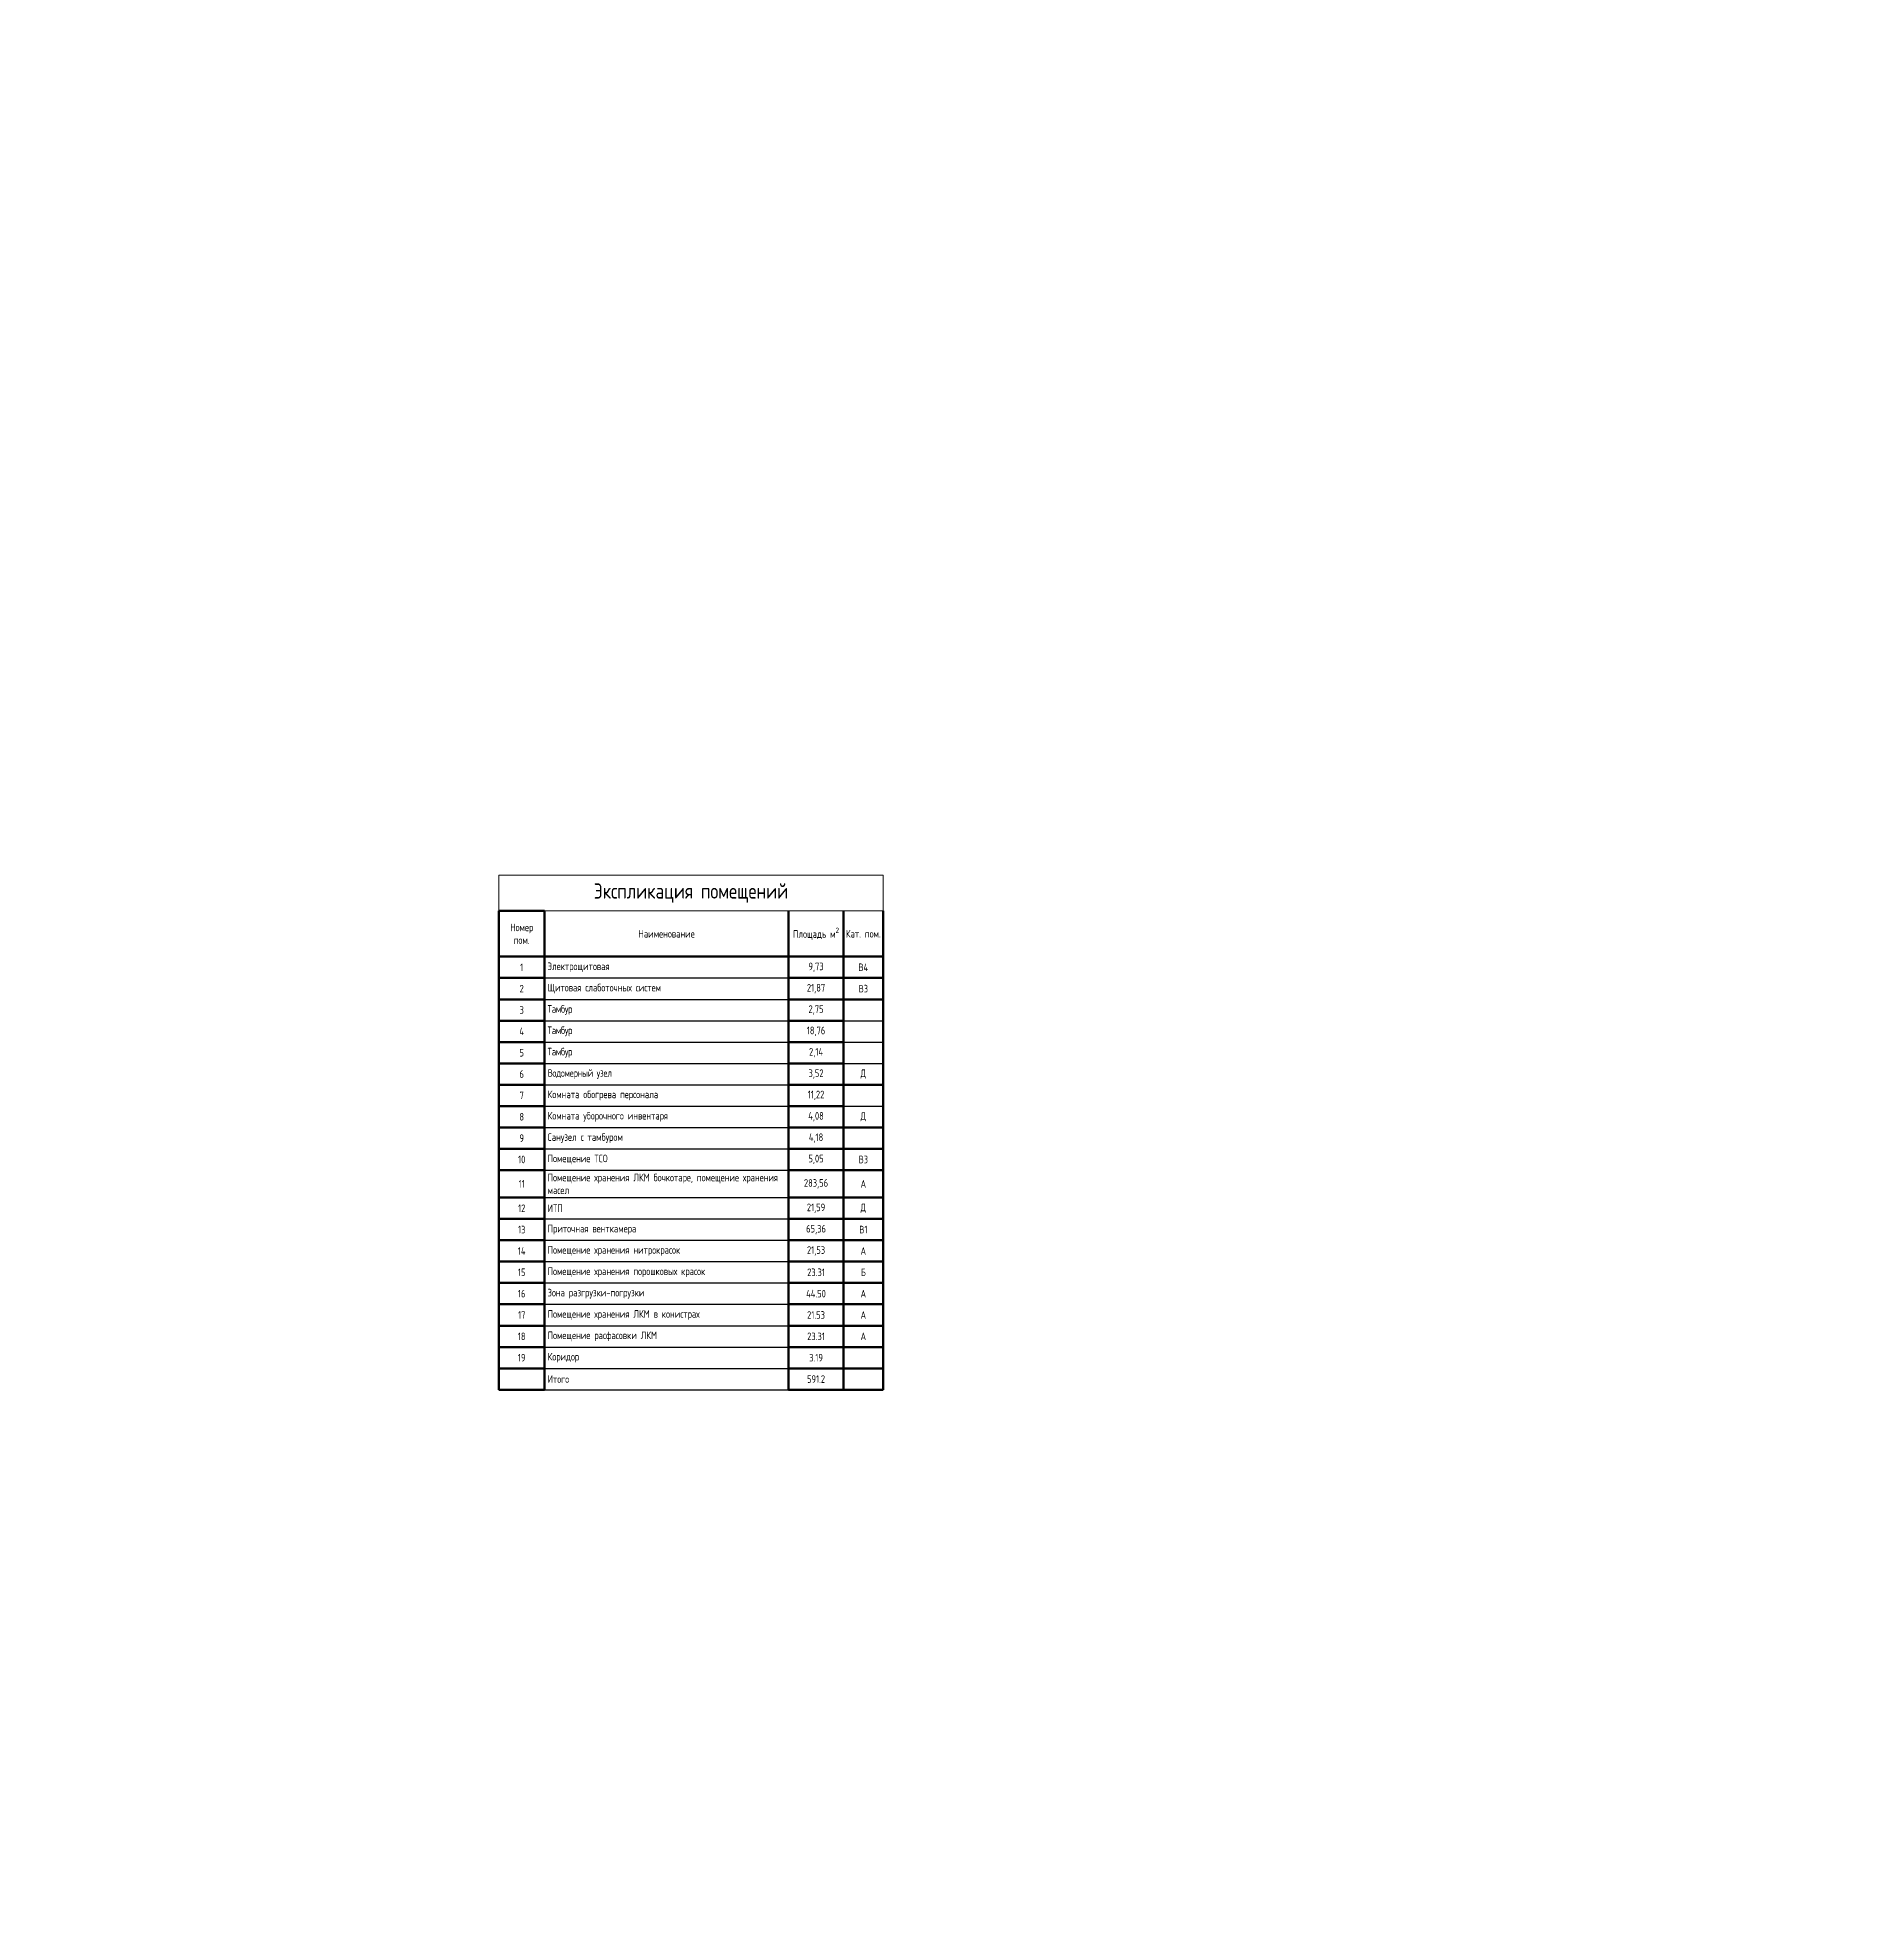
# Model space of a CAD drawing. Header units: millimetres. Extents: x -553547 to 230550, y -59438 to 214451.
# Drawn here: x 185429 to 186029, y 29899 to 30509 of the extents above; entities that cross this region are included whole.
import ezdxf
from ezdxf import colors
from ezdxf.entities.mleader import LeaderData, LeaderLine
from ezdxf.math import Vec2, Vec3

# ---------------------------------------------------------------- set-up
doc = ezdxf.new("R2010")
doc.units = ezdxf.units.MM
doc.layers.add('_0', color=7, linetype='Continuous', lineweight=0)
doc.layers.add('АР_Размеры', color=7, linetype='Continuous', lineweight=20)
doc.styles.add('GLE_OASR_TextStyle', font='GOST2304A.ttf')
doc.styles.add('GOST type A', font='GOST2304A.ttf')

# ---------------------------------------------------------------- blocks, each defined once
blk = doc.blocks.new('*T593')
at = {"layer": '_0', "lineweight": 50, "ltscale": 100, "transparency": 16777216}
for p, q in [((0, -11.68), (15, -11.68)), ((0, -11.68), (0, -168.68)), ((15, -11.68), (15, -168.68)), ((95, -11.68), (95, -168.68)), ((113, -11.68), (113, -168.68)), ((126, -11.68), (126, -168.68)), ((0, -26.68), (126, -26.68)), ((0, -33.68), (15, -33.68)), ((95, -33.68), (126, -33.68)), ((0, -40.68), (15, -40.68)), ((95, -40.68), (126, -40.68)), ((0, -47.68), (15, -47.68)), ((95, -47.68), (113, -47.68)), ((0, -54.68), (15, -54.68)), ((95, -54.68), (113, -54.68)), ((0, -61.68), (15, -61.68)), ((95, -61.68), (113, -61.68)), ((0, -68.68), (15, -68.68)), ((95, -68.68), (126, -68.68)), ((0, -75.68), (15, -75.68)), ((95, -75.68), (113, -75.68)), ((0, -82.68), (15, -82.68)), ((95, -82.68), (126, -82.68)), ((0, -89.68), (15, -89.68)), ((95, -89.68), (126, -89.68)), ((0, -96.68), (15, -96.68)), ((95, -96.68), (126, -96.68)), ((0, -105.68), (15, -105.68)), ((95, -105.68), (126, -105.68)), ((0, -112.68), (15, -112.68)), ((95, -112.68), (126, -112.68)), ((0, -119.68), (15, -119.68)), ((95, -119.68), (126, -119.68)), ((0, -126.68), (15, -126.68)), ((95, -126.68), (126, -126.68)), ((0, -133.68), (15, -133.68)), ((95, -133.68), (126, -133.68)), ((0, -140.68), (15, -140.68)), ((95, -140.68), (126, -140.68)), ((0, -147.68), (15, -147.68)), ((95, -147.68), (126, -147.68)), ((0, -154.68), (15, -154.68)), ((95, -154.68), (126, -154.68)), ((0, -161.68), (15, -161.68)), ((95, -161.68), (126, -161.68)), ((0, -168.68), (15, -168.68)), ((95, -168.68), (126, -168.68))]:
    blk.add_line(p, q, dxfattribs=at)
at = {"layer": '_0', "lineweight": 25, "ltscale": 100, "transparency": 16777216}
for p, q in [((15, -33.68), (95, -33.68)), ((15, -40.68), (95, -40.68)), ((15, -47.68), (95, -47.68)), ((113, -47.68), (126, -47.68)), ((15, -54.68), (95, -54.68)), ((113, -54.68), (126, -54.68)), ((15, -61.68), (95, -61.68)), ((113, -61.68), (126, -61.68)), ((15, -68.68), (95, -68.68)), ((15, -75.68), (95, -75.68)), ((113, -75.68), (126, -75.68)), ((15, -82.68), (95, -82.68)), ((15, -89.68), (95, -89.68)), ((15, -96.68), (95, -96.68)), ((15, -105.68), (95, -105.68)), ((15, -112.68), (95, -112.68)), ((15, -119.68), (95, -119.68)), ((15, -126.68), (95, -126.68)), ((15, -133.68), (95, -133.68)), ((15, -140.68), (95, -140.68)), ((15, -147.68), (95, -147.68)), ((15, -154.68), (95, -154.68)), ((15, -161.68), (95, -161.68)), ((15, -168.68), (95, -168.68))]:
    blk.add_line(p, q, dxfattribs=at)
at = {"layer": 'Defpoints', "color": 8, "linetype": 'ByBlock', "lineweight": 0, "ltscale": 100, "transparency": 16777216}
for p, q in [((0, 0), (126, 0)), ((0, 0), (0, -11.68)), ((126, 0), (126, -11.68)), ((15, -11.68), (126, -11.68))]:
    blk.add_line(p, q, dxfattribs=at)
at = {"layer": '_0', "color": 1, "ltscale": 100, "transparency": 16777216, "style": 'GLE_OASR_TextStyle'}
for s, insert, char_height, width, attachment_point in [('{\\C0;Экспликация помещений}', (63, -5.84), 5, 124, 5), ('{\\C0;Номер пом.}', (7.5, -19.18), 2.5, 13, 5), ('{\\C0;Наименование}', (55, -19.18), 2.5, 78, 5), ('\\A1;{\\C0;Площадь м\\H0.7x;\\S2^ ;}', (104, -19.18), 2.5, 16, 5), ('{\\C0;Кат. пом.}', (119.5, -19.18), 2.5, 11, 5), ('{\\C0;1}', (7.5, -30.18), 2.5, 13, 5), ('{\\C0;Электрощитовая}', (16, -30.18), 2.5, 78, 4), ('{\\C0;9,73}', (104, -30.18), 2.5, 16, 5), ('{\\C0;В4}', (119.5, -30.18), 2.5, 11, 5), ('{\\C0;2}', (7.5, -37.18), 2.5, 13, 5), ('{\\C0;Щитовая слаботочных систем}', (16, -37.18), 2.5, 78, 4), ('{\\C0;21,87}', (104, -37.18), 2.5, 16, 5), ('{\\C0;В3}', (119.5, -37.18), 2.5, 11, 5), ('{\\T0.95;\\C0;Тамбур}', (16, -44.18), 2.5, 78, 4), ('{\\C0;3}', (7.5, -44.18), 2.5, 13, 5), ('{\\C0;4}', (7.5, -51.18), 2.5, 13, 5), ('{\\T0.95;\\C0;Тамбур}', (16, -51.18), 2.5, 78, 4), ('{\\C256;5}', (7.5, -58.18), 2.5, 13, 5), ('{\\T0.95;\\C0;Тамбур}', (16, -58.18), 2.5, 78, 4), ('{\\C256;6}', (7.5, -65.18), 2.5, 13, 5), ('{\\T0.95;\\C0;Водомерный узел}', (16, -65.18), 2.5, 78, 4), ('{\\C0;Д}', (119.5, -65.18), 2.5, 11, 5), ('{\\C256;7}', (7.5, -72.18), 2.5, 13, 5), ('{\\C0;Комната обогрева персонала}', (16, -72.18), 2.5, 78, 4), ('{\\C256;8}', (7.5, -79.18), 2.5, 13, 5), ('{\\C0;Комната уборочного инвентаря}', (16, -79.18), 2.5, 78, 4), ('{\\C0;Д}', (119.5, -79.18), 2.5, 11, 5), ('{\\C0;Санузел с тамбуром}', (16, -86.18), 2.5, 78, 4), ('{\\C0;Помещение ТСО}', (16, -93.18), 2.5, 78, 4), ('{\\C0;В3}', (119.5, -93.18), 2.5, 11, 5), ('{\\C0;Помещение хранения ЛКМ бочкотаре, помещение хранения масел}', (16, -101.18), 2.5, 78, 4), ('{\\C0;ИТП}', (16, -109.18), 2.5, 78, 4), ('{\\C0;Приточная венткамера}', (16, -116.18), 2.5, 78, 4), ('{\\C0;Помещение хранения нитрокрасок}', (16, -123.18), 2.5, 78, 4), ('{\\C0;Помещение хранения порошковых красок}', (16, -130.18), 2.5, 78, 4), ('{\\C0;Зона разгрузки-погрузки}', (16, -137.18), 2.5, 78, 4), ('{\\C0;Помещение хранения ЛКМ в конистрах}', (16, -144.18), 2.5, 78, 4), ('{\\C0;Помещение расфасовки ЛКМ}', (16, -151.18), 2.5, 78, 4), ('{\\C0;Итого}', (16, -165.18), 2.5, 78, 4), ('{\\C0;591.2}', (104, -165.18), 2.5, 16, 5)]:
    blk.add_mtext(s, dxfattribs=dict(at, insert=insert, char_height=char_height, width=width, attachment_point=attachment_point))
at = {"layer": '_0', "ltscale": 100, "transparency": 16777216, "char_height": 2.5, "style": 'GLE_OASR_TextStyle'}
for s, insert, width, attachment_point in [('2,75', (104, -44.18), 16, 5), ('{\\C0;18,76}', (104, -51.18), 16, 5), ('{\\C0;2,14}', (104, -58.18), 16, 5), ('{\\C0;3,52}', (104, -65.18), 16, 5), ('{\\C0;11,22}', (104, -72.18), 16, 5), ('{\\C0;4,08}', (104, -79.18), 16, 5), ('9', (7.5, -86.18), 13, 5), ('{\\C0;4,18}', (104, -86.18), 16, 5), ('10', (7.5, -93.18), 13, 5), ('{\\C0;5,05}', (104, -93.18), 16, 5), ('11', (7.5, -101.18), 13, 5), ('283,56', (104, -101.18), 16, 5), ('А', (119.5, -101.18), 11, 5), ('12', (7.5, -109.18), 13, 5), ('{\\C0;21,59}', (104, -109.18), 16, 5), ('{\\C0;Д}', (119.5, -109.18), 11, 5), ('13', (7.5, -116.18), 13, 5), ('{\\C0;65,36}', (104, -116.18), 16, 5), ('{\\C0;В1}', (119.5, -116.18), 11, 5), ('14', (7.5, -123.18), 13, 5), ('{\\C0;21,53}', (104, -123.18), 16, 5), ('А', (119.5, -123.18), 11, 5), ('15', (7.5, -130.18), 13, 5), ('23.31', (104, -130.18), 16, 5), ('Б', (119.5, -130.18), 11, 5), ('16', (7.5, -137.18), 13, 5), ('44.50', (104, -137.18), 16, 5), ('А', (119.5, -137.18), 11, 5), ('17', (7.5, -144.18), 13, 5), ('21.53', (104, -144.18), 16, 5), ('А', (119.5, -144.18), 11, 5), ('18', (7.5, -151.18), 13, 5), ('23.31', (104, -151.18), 16, 5), ('А', (119.5, -151.18), 11, 5), ('19', (7.5, -158.18), 13, 5), ('Коридор', (16, -158.18), 78, 4), ('3.19', (104, -158.18), 16, 5)]:
    blk.add_mtext(s, dxfattribs=dict(at, insert=insert, width=width, attachment_point=attachment_point))
blk = doc.blocks.new('АР')
at = {"color": 252}
ml = blk.add_multileader_mtext('Standard', dxfattribs=at)
ml.set_content('-0,020', color=252, style='GOST type A')
ml.set_leader_properties(color=256)
ml.build(insert=Vec2(0, 0))
ml.multileader.update_dxf_attribs({"has_dogleg": 0, "has_text_frame": 1, "text_left_attachment_type": 7, "text_right_attachment_type": 6, "dogleg_length": 0, "arrow_head_size": 200})
ctx = ml.context
ctx.base_point, ctx.char_height, ctx.arrow_head_size, ctx.landing_gap_size, ctx.plane_origin = Vec3(677883.54, -235529.31), 250, 200, 50, Vec3(-485627.94, -231830.15)
ctx.left_attachment, ctx.right_attachment = 7, 6
notes = []
notes.append((ctx, [(0, (0, 0, 0), (0, 0), (1, 0), 1, [])]))
ctx.mtext.insert, ctx.mtext.flow_direction = Vec3(677933.54, -235241.78), 5
ml = blk.add_multileader_mtext('Standard', dxfattribs=at)
ml.set_content('0,000', color=252, style='GOST type A')
ml.set_leader_properties(color=256)
ml.build(insert=Vec2(0, 0))
ml.multileader.update_dxf_attribs({"has_dogleg": 0, "has_text_frame": 1, "text_left_attachment_type": 7, "text_right_attachment_type": 6, "dogleg_length": 0, "arrow_head_size": 200})
ctx = ml.context
ctx.base_point, ctx.char_height, ctx.arrow_head_size, ctx.landing_gap_size, ctx.plane_origin = Vec3(674120.27, -254449.4), 250, 200, 50, Vec3(-489483.77, -251725.47)
ctx.left_attachment, ctx.right_attachment = 7, 6
notes.append((ctx, [(0, (0, 0, 0), (0, 0), (1, 0), 1, [])]))
ctx.mtext.insert, ctx.mtext.flow_direction = Vec3(674170.27, -254161.88), 5
ml = blk.add_multileader_mtext('Standard', dxfattribs=at)
ml.set_content('0,000', color=252, style='GOST type A')
ml.set_leader_properties(color=256)
ml.build(insert=Vec2(0, 0))
ml.multileader.update_dxf_attribs({"has_dogleg": 0, "has_text_frame": 1, "text_left_attachment_type": 7, "text_right_attachment_type": 6, "dogleg_length": 0, "arrow_head_size": 200})
ctx = ml.context
ctx.base_point, ctx.char_height, ctx.arrow_head_size, ctx.landing_gap_size, ctx.plane_origin = Vec3(683757.5, -246454.57), 250, 200, 50, Vec3(-479846.55, -243730.65)
ctx.left_attachment, ctx.right_attachment = 7, 6
notes.append((ctx, [(0, (0, 0, 0), (0, 0), (1, 0), 1, [])]))
ctx.mtext.insert, ctx.mtext.flow_direction = Vec3(683807.5, -246167.05), 5
ml = blk.add_multileader_mtext('Standard', dxfattribs=at)
ml.set_content('+0,100', color=252, style='GOST type A')
ml.set_leader_properties(color=256)
ml.build(insert=Vec2(0, 0))
ml.multileader.update_dxf_attribs({"has_dogleg": 0, "has_text_frame": 1, "text_left_attachment_type": 7, "text_right_attachment_type": 6, "dogleg_length": 0, "arrow_head_size": 200})
ctx = ml.context
ctx.base_point, ctx.char_height, ctx.arrow_head_size, ctx.landing_gap_size, ctx.plane_origin = Vec3(670360.98, -237807.45), 250, 200, 50, Vec3(-493243.07, -235083.52)
ctx.left_attachment, ctx.right_attachment = 7, 6
notes.append((ctx, [(0, (0, 0, 0), (0, 0), (1, 0), 1, [])]))
ctx.mtext.insert, ctx.mtext.flow_direction = Vec3(670410.98, -237519.92), 5
for ctx, leaders in notes:
    for number, flags, end, landing, length, lines in leaders:
        leader = LeaderData()
        leader.index, (leader.has_last_leader_line, leader.has_dogleg_vector, leader.attachment_direction) = number, flags
        leader.last_leader_point, leader.dogleg_vector, leader.dogleg_length = Vec3(end), Vec3(landing), length
        for number, points, colour, breaks in lines:
            line = LeaderLine()
            line.index, line.vertices, line.color, line.breaks = number, Vec3.list(points), colors.encode_raw_color(colour), breaks
            leader.lines.append(line)
        ctx.leaders.append(leader)

msp = doc.modelspace()

# ---------------------------------------------------------------- block references
msp.add_blockref('*T593', (185580.473, 30234.669))
at = {"layer": 'АР_Размеры', "color": 18, "true_color": 0x000000}
msp.add_blockref('АР', (-485509.064, 206951.83), dxfattribs=at)

doc.saveas('drawing.dxf')
